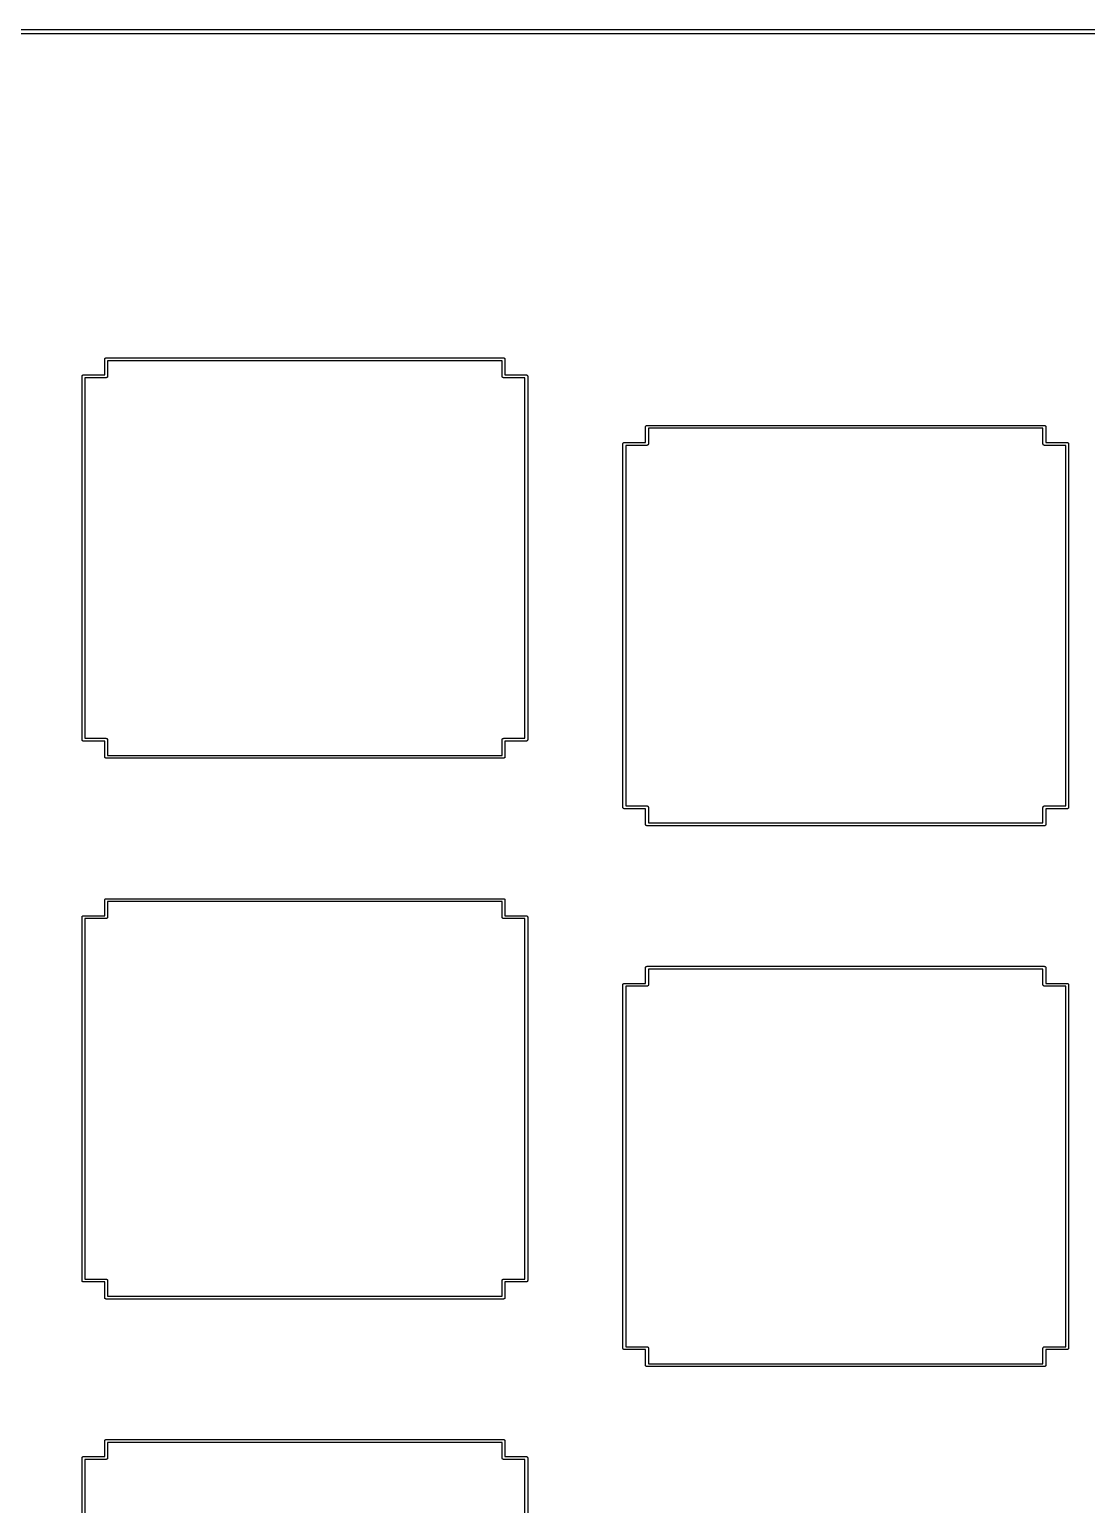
# Model space of a CAD drawing. Extents: x 69 to 219, y -146 to -41.
# Drawn here: x 150.9 to 188.2, y -92.5 to -40.6 of the extents above; entities that cross this region are included whole.
import ezdxf

# ---------------------------------------------------------------- set-up
doc = ezdxf.new("R2010")
doc.units = 0
doc.header["$MEASUREMENT"] = 0
doc.layers.add('BLACK', color=7, linetype='CONTINUOUS')

msp = doc.modelspace()

# ---------------------------------------------------------------- linework, layer by layer
at = {"layer": 'Black'}
for p, q in [((116.205, -40.565), (210.82, -40.565)), ((210.813, -40.715), (116.211, -40.715)), ((153.587, -52.1817), (153.588, -52.1774)), ((153.587, -52.731), (153.587, -52.1817)), ((153.588, -52.173), (153.589, -52.1689)), ((153.588, -52.1774), (153.588, -52.173)), ((153.589, -52.1689), (153.59, -52.1646)), ((153.59, -52.1646), (153.592, -52.1608)), ((153.592, -52.1608), (153.594, -52.1567)), ((153.594, -52.1567), (153.596, -52.1533)), ((153.596, -52.1533), (153.599, -52.1495)), ((153.599, -52.1495), (153.602, -52.1467)), ((153.602, -52.1467), (153.605, -52.1434)), ((153.605, -52.1434), (153.609, -52.1412)), ((153.609, -52.1412), (153.612, -52.1384)), ((153.612, -52.1384), (153.616, -52.1369)), ((153.616, -52.1369), (153.62, -52.1347)), ((153.62, -52.1347), (153.624, -52.1339)), ((153.624, -52.1339), (153.628, -52.1324)), ((153.628, -52.1324), (153.633, -52.1324)), ((153.633, -52.1324), (153.637, -52.1317)), ((153.637, -52.1317), (167.636, -52.1317)), ((153.687, -52.2317), (153.687, -52.781)), ((167.586, -52.2317), (153.687, -52.2317)), ((167.586, -52.781), (167.586, -52.2317)), ((167.636, -52.1317), (167.641, -52.1324)), ((167.641, -52.1324), (167.645, -52.1324)), ((167.645, -52.1324), (167.649, -52.1339)), ((167.649, -52.1339), (167.653, -52.1347)), ((167.653, -52.1347), (167.657, -52.1369)), ((167.657, -52.1369), (167.661, -52.1384)), ((167.661, -52.1384), (167.665, -52.1412)), ((167.665, -52.1412), (167.668, -52.1434)), ((167.668, -52.1434), (167.671, -52.1467)), ((167.671, -52.1467), (167.675, -52.1495)), ((167.675, -52.1495), (167.677, -52.1533)), ((167.677, -52.1533), (167.68, -52.1567)), ((167.68, -52.1567), (167.681, -52.1608)), ((167.681, -52.1608), (167.683, -52.1646)), ((167.683, -52.1646), (167.684, -52.1689)), ((167.684, -52.1689), (167.686, -52.173)), ((167.686, -52.173), (167.686, -52.1774)), ((167.686, -52.1774), (167.686, -52.1817)), ((167.686, -52.1817), (167.686, -52.731)), ((152.788, -52.7723), (152.79, -52.7682)), ((152.788, -52.7767), (152.788, -52.7723)), ((152.788, -52.781), (152.788, -52.7767)), ((152.788, -65.5816), (152.788, -52.781)), ((152.79, -52.7682), (152.791, -52.7639)), ((152.791, -52.7639), (152.793, -52.7601)), ((152.793, -52.7601), (152.794, -52.756)), ((152.794, -52.756), (152.797, -52.7526)), ((152.797, -52.7526), (152.799, -52.7488)), ((152.799, -52.7488), (152.803, -52.746)), ((152.803, -52.746), (152.805, -52.7427)), ((152.805, -52.7427), (152.809, -52.7405)), ((152.809, -52.7405), (152.813, -52.7377)), ((152.813, -52.7377), (152.817, -52.7362)), ((152.817, -52.7362), (152.82, -52.734)), ((152.82, -52.734), (152.825, -52.7332)), ((152.825, -52.7332), (152.829, -52.7317)), ((152.829, -52.7317), (152.833, -52.7317)), ((152.833, -52.7317), (152.838, -52.731)), ((152.838, -52.731), (153.587, -52.731)), ((153.637, -52.831), (152.888, -52.831)), ((152.888, -52.831), (152.888, -65.5316)), ((153.641, -52.8302), (153.637, -52.831)), ((153.646, -52.8302), (153.641, -52.8302)), ((153.65, -52.8287), (153.646, -52.8302)), ((153.654, -52.828), (153.65, -52.8287)), ((153.658, -52.8258), (153.654, -52.828)), ((153.662, -52.8243), (153.658, -52.8258)), ((153.665, -52.8215), (153.662, -52.8243)), ((153.669, -52.8193), (153.665, -52.8215)), ((153.672, -52.8159), (153.669, -52.8193)), ((153.675, -52.8131), (153.672, -52.8159)), ((153.677, -52.8093), (153.675, -52.8131)), ((153.68, -52.806), (153.677, -52.8093)), ((153.682, -52.8019), (153.68, -52.806)), ((153.684, -52.7981), (153.682, -52.8019)), ((153.685, -52.7938), (153.684, -52.7981)), ((153.686, -52.7897), (153.685, -52.7938)), ((153.687, -52.781), (153.686, -52.7853)), ((153.686, -52.7853), (153.686, -52.7897)), ((167.587, -52.7853), (167.586, -52.781)), ((167.587, -52.7897), (167.587, -52.7853)), ((167.589, -52.7938), (167.587, -52.7897)), ((167.589, -52.7981), (167.589, -52.7938)), ((167.591, -52.8019), (167.589, -52.7981)), ((167.593, -52.806), (167.591, -52.8019)), ((167.596, -52.8093), (167.593, -52.806)), ((167.598, -52.8131), (167.596, -52.8093)), ((167.601, -52.8159), (167.598, -52.8131)), ((167.604, -52.8193), (167.601, -52.8159)), ((167.608, -52.8215), (167.604, -52.8193)), ((167.611, -52.8243), (167.608, -52.8215)), ((167.615, -52.8258), (167.611, -52.8243)), ((167.619, -52.828), (167.615, -52.8258)), ((167.623, -52.8287), (167.619, -52.828)), ((167.628, -52.8302), (167.623, -52.8287)), ((167.632, -52.8302), (167.628, -52.8302)), ((167.636, -52.831), (167.632, -52.8302)), ((168.386, -52.831), (167.636, -52.831)), ((167.686, -52.731), (168.436, -52.731)), ((168.386, -65.5316), (168.386, -52.831)), ((168.436, -52.731), (168.44, -52.7317)), ((168.44, -52.7317), (168.444, -52.7317)), ((168.444, -52.7317), (168.448, -52.7332)), ((168.448, -52.7332), (168.453, -52.734)), ((168.453, -52.734), (168.457, -52.7362)), ((168.457, -52.7362), (168.461, -52.7377)), ((168.461, -52.7377), (168.464, -52.7405)), ((168.464, -52.7405), (168.468, -52.7427)), ((168.468, -52.7427), (168.471, -52.746)), ((168.471, -52.746), (168.474, -52.7488)), ((168.474, -52.7488), (168.476, -52.7526)), ((168.476, -52.7526), (168.479, -52.756)), ((168.479, -52.756), (168.48, -52.7601)), ((168.48, -52.7601), (168.483, -52.7639)), ((168.483, -52.7639), (168.483, -52.7682)), ((168.483, -52.7682), (168.485, -52.7723)), ((168.485, -52.7723), (168.485, -52.7767)), ((168.485, -52.7767), (168.486, -52.781)), ((168.486, -52.781), (168.486, -65.5816)), ((172.638, -54.5542), (172.639, -54.5501)), ((172.639, -54.5501), (172.64, -54.5458)), ((172.64, -54.5458), (172.642, -54.542)), ((172.642, -54.542), (172.644, -54.5379)), ((172.644, -54.5379), (172.646, -54.5345)), ((172.646, -54.5345), (172.649, -54.5307)), ((172.649, -54.5307), (172.652, -54.5279)), ((172.652, -54.5279), (172.655, -54.5246)), ((172.655, -54.5246), (172.659, -54.5224)), ((172.659, -54.5224), (172.662, -54.5196)), ((172.662, -54.5196), (172.666, -54.5181)), ((172.666, -54.5181), (172.67, -54.5159)), ((172.67, -54.5159), (172.674, -54.5151)), ((172.674, -54.5151), (172.678, -54.5136)), ((172.678, -54.5136), (172.683, -54.5136)), ((172.683, -54.5136), (172.687, -54.5129)), ((172.687, -54.5129), (186.686, -54.5129)), ((186.686, -54.5129), (186.691, -54.5136)), ((186.691, -54.5136), (186.695, -54.5136)), ((186.695, -54.5136), (186.699, -54.5151)), ((186.699, -54.5151), (186.703, -54.5159)), ((186.703, -54.5159), (186.707, -54.5181)), ((186.707, -54.5181), (186.711, -54.5196)), ((186.711, -54.5196), (186.715, -54.5224)), ((186.715, -54.5224), (186.718, -54.5246)), ((186.718, -54.5246), (186.721, -54.5279)), ((186.721, -54.5279), (186.725, -54.5307)), ((186.725, -54.5307), (186.727, -54.5345)), ((186.727, -54.5345), (186.73, -54.5379)), ((186.73, -54.5379), (186.731, -54.542)), ((186.731, -54.542), (186.733, -54.5458)), ((186.733, -54.5458), (186.734, -54.5501)), ((186.734, -54.5501), (186.736, -54.5542)), ((172.637, -54.5629), (172.638, -54.5586)), ((172.637, -55.1123), (172.637, -54.5629)), ((172.638, -54.5586), (172.638, -54.5542)), ((172.737, -54.6129), (172.737, -55.1623)), ((186.636, -54.6129), (172.737, -54.6129)), ((186.636, -55.1623), (186.636, -54.6129)), ((186.736, -54.5542), (186.736, -54.5586)), ((186.736, -54.5586), (186.736, -54.5629)), ((186.736, -54.5629), (186.736, -55.1123)), ((171.838, -55.1536), (171.84, -55.1495)), ((171.838, -55.158), (171.838, -55.1536)), ((171.838, -55.1623), (171.838, -55.158)), ((171.838, -67.9628), (171.838, -55.1623)), ((171.84, -55.1495), (171.841, -55.1452)), ((171.841, -55.1452), (171.843, -55.1414)), ((171.843, -55.1414), (171.844, -55.1373)), ((171.844, -55.1373), (171.847, -55.1339)), ((171.847, -55.1339), (171.849, -55.1301)), ((171.849, -55.1301), (171.853, -55.1273)), ((171.853, -55.1273), (171.855, -55.124)), ((171.855, -55.124), (171.859, -55.1218)), ((171.859, -55.1218), (171.863, -55.119)), ((171.863, -55.119), (171.867, -55.1175)), ((171.867, -55.1175), (171.87, -55.1153)), ((171.87, -55.1153), (171.875, -55.1145)), ((171.875, -55.1145), (171.879, -55.113)), ((171.879, -55.113), (171.883, -55.113)), ((171.883, -55.113), (171.888, -55.1123)), ((171.888, -55.1123), (172.637, -55.1123)), ((172.687, -55.2123), (171.938, -55.2123)), ((171.938, -55.2123), (171.938, -67.9128)), ((172.691, -55.2115), (172.687, -55.2123)), ((172.696, -55.2115), (172.691, -55.2115)), ((172.7, -55.21), (172.696, -55.2115)), ((172.704, -55.2093), (172.7, -55.21)), ((172.708, -55.2071), (172.704, -55.2093)), ((172.712, -55.2056), (172.708, -55.2071)), ((172.715, -55.2028), (172.712, -55.2056)), ((172.719, -55.2006), (172.715, -55.2028)), ((172.722, -55.1972), (172.719, -55.2006)), ((172.725, -55.1944), (172.722, -55.1972)), ((172.727, -55.1906), (172.725, -55.1944)), ((172.73, -55.1873), (172.727, -55.1906)), ((172.732, -55.1832), (172.73, -55.1873)), ((172.734, -55.1794), (172.732, -55.1832)), ((172.735, -55.1751), (172.734, -55.1794)), ((172.736, -55.171), (172.735, -55.1751)), ((172.737, -55.1623), (172.736, -55.1666)), ((172.736, -55.1666), (172.736, -55.171)), ((186.637, -55.1666), (186.636, -55.1623)), ((186.637, -55.171), (186.637, -55.1666)), ((186.639, -55.1751), (186.637, -55.171)), ((186.639, -55.1794), (186.639, -55.1751)), ((186.641, -55.1832), (186.639, -55.1794)), ((186.643, -55.1873), (186.641, -55.1832)), ((186.646, -55.1906), (186.643, -55.1873)), ((186.648, -55.1944), (186.646, -55.1906)), ((186.651, -55.1972), (186.648, -55.1944)), ((186.654, -55.2006), (186.651, -55.1972)), ((186.658, -55.2028), (186.654, -55.2006)), ((186.661, -55.2056), (186.658, -55.2028)), ((186.665, -55.2071), (186.661, -55.2056)), ((186.669, -55.2093), (186.665, -55.2071)), ((186.673, -55.21), (186.669, -55.2093)), ((186.678, -55.2115), (186.673, -55.21)), ((186.682, -55.2115), (186.678, -55.2115)), ((186.686, -55.2123), (186.682, -55.2115)), ((187.437, -55.2123), (186.686, -55.2123)), ((186.736, -55.1123), (187.487, -55.1123)), ((187.437, -67.9128), (187.437, -55.2123)), ((187.487, -55.1123), (187.492, -55.113)), ((187.492, -55.113), (187.496, -55.113)), ((187.496, -55.113), (187.5, -55.1145)), ((187.5, -55.1145), (187.504, -55.1153)), ((187.504, -55.1153), (187.508, -55.1175)), ((187.508, -55.1175), (187.512, -55.119)), ((187.512, -55.119), (187.516, -55.1218)), ((187.516, -55.1218), (187.519, -55.124)), ((187.519, -55.124), (187.522, -55.1273)), ((187.522, -55.1273), (187.526, -55.1301)), ((187.526, -55.1301), (187.528, -55.1339)), ((187.528, -55.1339), (187.531, -55.1373)), ((187.531, -55.1373), (187.532, -55.1414)), ((187.532, -55.1414), (187.534, -55.1452)), ((187.534, -55.1452), (187.535, -55.1495)), ((187.535, -55.1495), (187.537, -55.1536)), ((187.537, -55.1536), (187.537, -55.158)), ((187.537, -55.158), (187.537, -55.1623)), ((187.537, -55.1623), (187.537, -67.9628)), ((152.788, -65.5859), (152.788, -65.5816)), ((152.788, -65.5903), (152.788, -65.5859)), ((152.79, -65.5944), (152.788, -65.5903)), ((152.791, -65.5987), (152.79, -65.5944)), ((152.793, -65.6025), (152.791, -65.5987)), ((152.794, -65.6066), (152.793, -65.6025)), ((152.797, -65.6099), (152.794, -65.6066)), ((152.799, -65.6137), (152.797, -65.6099)), ((152.803, -65.6165), (152.799, -65.6137)), ((152.805, -65.6199), (152.803, -65.6165)), ((152.809, -65.6221), (152.805, -65.6199)), ((152.813, -65.6249), (152.809, -65.6221)), ((152.817, -65.6264), (152.813, -65.6249)), ((152.82, -65.6286), (152.817, -65.6264)), ((152.825, -65.6293), (152.82, -65.6286)), ((152.829, -65.6308), (152.825, -65.6293)), ((152.833, -65.6308), (152.829, -65.6308)), ((152.838, -65.6316), (152.833, -65.6308)), ((153.587, -65.6316), (152.838, -65.6316)), ((152.888, -65.5316), (153.637, -65.5316)), ((153.587, -66.1813), (153.587, -65.6316)), ((153.637, -65.5316), (153.641, -65.5323)), ((153.641, -65.5323), (153.646, -65.5323)), ((153.646, -65.5323), (153.65, -65.5338)), ((153.65, -65.5338), (153.654, -65.5346)), ((153.654, -65.5346), (153.658, -65.5368)), ((153.658, -65.5368), (153.662, -65.5383)), ((153.662, -65.5383), (153.665, -65.5411)), ((153.665, -65.5411), (153.669, -65.5433)), ((153.669, -65.5433), (153.672, -65.5466)), ((153.672, -65.5466), (153.675, -65.5494)), ((153.675, -65.5494), (153.677, -65.5532)), ((153.677, -65.5532), (153.68, -65.5566)), ((153.68, -65.5566), (153.682, -65.5607)), ((153.682, -65.5607), (153.684, -65.5645)), ((153.684, -65.5645), (153.685, -65.5688)), ((153.685, -65.5688), (153.686, -65.5729)), ((153.686, -65.5729), (153.686, -65.5773)), ((153.686, -65.5773), (153.687, -65.5816)), ((153.687, -65.5816), (153.687, -66.1313)), ((167.586, -65.5816), (167.587, -65.5773)), ((167.586, -66.1313), (167.586, -65.5816)), ((167.587, -65.5729), (167.589, -65.5688)), ((167.587, -65.5773), (167.587, -65.5729)), ((167.589, -65.5645), (167.591, -65.5607)), ((167.589, -65.5688), (167.589, -65.5645)), ((167.591, -65.5607), (167.593, -65.5566)), ((167.593, -65.5566), (167.596, -65.5532)), ((167.596, -65.5532), (167.598, -65.5494)), ((167.598, -65.5494), (167.601, -65.5466)), ((167.601, -65.5466), (167.604, -65.5433)), ((167.604, -65.5433), (167.608, -65.5411)), ((167.608, -65.5411), (167.611, -65.5383)), ((167.611, -65.5383), (167.615, -65.5368)), ((167.615, -65.5368), (167.619, -65.5346)), ((167.619, -65.5346), (167.623, -65.5338)), ((167.623, -65.5338), (167.628, -65.5323)), ((167.628, -65.5323), (167.632, -65.5323)), ((167.632, -65.5323), (167.636, -65.5316)), ((167.636, -65.5316), (168.386, -65.5316)), ((168.436, -65.6316), (167.686, -65.6316)), ((167.686, -65.6316), (167.686, -66.1813)), ((168.44, -65.6308), (168.436, -65.6316)), ((168.444, -65.6308), (168.44, -65.6308)), ((168.448, -65.6293), (168.444, -65.6308)), ((168.453, -65.6286), (168.448, -65.6293)), ((168.457, -65.6264), (168.453, -65.6286)), ((168.461, -65.6249), (168.457, -65.6264)), ((168.464, -65.6221), (168.461, -65.6249)), ((168.468, -65.6199), (168.464, -65.6221)), ((168.471, -65.6165), (168.468, -65.6199)), ((168.474, -65.6137), (168.471, -65.6165)), ((168.476, -65.6099), (168.474, -65.6137)), ((168.479, -65.6066), (168.476, -65.6099)), ((168.48, -65.6025), (168.479, -65.6066)), ((168.483, -65.5987), (168.48, -65.6025)), ((168.485, -65.5903), (168.483, -65.5944)), ((168.483, -65.5944), (168.483, -65.5987)), ((168.486, -65.5816), (168.485, -65.5859)), ((168.485, -65.5859), (168.485, -65.5903)), ((153.588, -66.1856), (153.587, -66.1813)), ((153.588, -66.19), (153.588, -66.1856)), ((153.589, -66.1941), (153.588, -66.19)), ((153.59, -66.1984), (153.589, -66.1941)), ((153.592, -66.2022), (153.59, -66.1984)), ((153.594, -66.2063), (153.592, -66.2022)), ((153.596, -66.2096), (153.594, -66.2063)), ((153.599, -66.2134), (153.596, -66.2096)), ((153.602, -66.2162), (153.599, -66.2134)), ((153.605, -66.2196), (153.602, -66.2162)), ((153.609, -66.2218), (153.605, -66.2196)), ((153.612, -66.2246), (153.609, -66.2218)), ((153.616, -66.2261), (153.612, -66.2246)), ((153.62, -66.2283), (153.616, -66.2261)), ((153.624, -66.229), (153.62, -66.2283)), ((153.628, -66.2305), (153.624, -66.229)), ((153.633, -66.2305), (153.628, -66.2305)), ((153.637, -66.2313), (153.633, -66.2305)), ((167.636, -66.2313), (153.637, -66.2313)), ((153.687, -66.1313), (167.586, -66.1313)), ((167.641, -66.2305), (167.636, -66.2313)), ((167.645, -66.2305), (167.641, -66.2305)), ((167.649, -66.229), (167.645, -66.2305)), ((167.653, -66.2283), (167.649, -66.229)), ((167.657, -66.2261), (167.653, -66.2283)), ((167.661, -66.2246), (167.657, -66.2261)), ((167.665, -66.2218), (167.661, -66.2246)), ((167.668, -66.2196), (167.665, -66.2218)), ((167.671, -66.2162), (167.668, -66.2196)), ((167.675, -66.2134), (167.671, -66.2162)), ((167.677, -66.2096), (167.675, -66.2134)), ((167.68, -66.2063), (167.677, -66.2096)), ((167.681, -66.2022), (167.68, -66.2063)), ((167.683, -66.1984), (167.681, -66.2022)), ((167.684, -66.1941), (167.683, -66.1984)), ((167.686, -66.19), (167.684, -66.1941)), ((167.686, -66.1813), (167.686, -66.1856)), ((167.686, -66.1856), (167.686, -66.19)), ((171.838, -67.9671), (171.838, -67.9628)), ((171.838, -67.9715), (171.838, -67.9671)), ((171.84, -67.9756), (171.838, -67.9715)), ((171.841, -67.9799), (171.84, -67.9756)), ((171.843, -67.9837), (171.841, -67.9799)), ((171.844, -67.9878), (171.843, -67.9837)), ((171.847, -67.9911), (171.844, -67.9878)), ((171.849, -67.9949), (171.847, -67.9911)), ((171.853, -67.9977), (171.849, -67.9949)), ((171.855, -68.0011), (171.853, -67.9977)), ((171.859, -68.0033), (171.855, -68.0011)), ((171.863, -68.0061), (171.859, -68.0033)), ((171.867, -68.0076), (171.863, -68.0061)), ((171.87, -68.0098), (171.867, -68.0076)), ((171.875, -68.0105), (171.87, -68.0098)), ((171.879, -68.012), (171.875, -68.0105)), ((171.883, -68.012), (171.879, -68.012)), ((171.888, -68.0128), (171.883, -68.012)), ((172.637, -68.0128), (171.888, -68.0128)), ((171.938, -67.9128), (172.687, -67.9128)), ((172.637, -68.5626), (172.637, -68.0128)), ((172.687, -67.9128), (172.691, -67.9135)), ((172.691, -67.9135), (172.696, -67.9135)), ((172.696, -67.9135), (172.7, -67.915)), ((172.7, -67.915), (172.704, -67.9158)), ((172.704, -67.9158), (172.708, -67.918)), ((172.708, -67.918), (172.712, -67.9195)), ((172.712, -67.9195), (172.715, -67.9223)), ((172.715, -67.9223), (172.719, -67.9245)), ((172.719, -67.9245), (172.722, -67.9278)), ((172.722, -67.9278), (172.725, -67.9306)), ((172.725, -67.9306), (172.727, -67.9344)), ((172.727, -67.9344), (172.73, -67.9378)), ((172.73, -67.9378), (172.732, -67.9419)), ((172.732, -67.9419), (172.734, -67.9457)), ((172.734, -67.9457), (172.735, -67.95)), ((172.735, -67.95), (172.736, -67.9541)), ((172.736, -67.9541), (172.736, -67.9585)), ((172.736, -67.9585), (172.737, -67.9628)), ((172.737, -67.9628), (172.737, -68.5126)), ((186.636, -67.9628), (186.637, -67.9585)), ((186.636, -68.5126), (186.636, -67.9628)), ((186.637, -67.9541), (186.639, -67.95)), ((186.637, -67.9585), (186.637, -67.9541)), ((186.639, -67.9457), (186.641, -67.9419)), ((186.639, -67.95), (186.639, -67.9457)), ((186.641, -67.9419), (186.643, -67.9378)), ((186.643, -67.9378), (186.646, -67.9344)), ((186.646, -67.9344), (186.648, -67.9306)), ((186.648, -67.9306), (186.651, -67.9278)), ((186.651, -67.9278), (186.654, -67.9245)), ((186.654, -67.9245), (186.658, -67.9223)), ((186.658, -67.9223), (186.661, -67.9195)), ((186.661, -67.9195), (186.665, -67.918)), ((186.665, -67.918), (186.669, -67.9158)), ((186.669, -67.9158), (186.673, -67.915)), ((186.673, -67.915), (186.678, -67.9135)), ((186.678, -67.9135), (186.682, -67.9135)), ((186.682, -67.9135), (186.686, -67.9128)), ((186.686, -67.9128), (187.437, -67.9128)), ((187.487, -68.0128), (186.736, -68.0128)), ((186.736, -68.0128), (186.736, -68.5626)), ((187.492, -68.012), (187.487, -68.0128)), ((187.496, -68.012), (187.492, -68.012)), ((187.5, -68.0105), (187.496, -68.012)), ((187.504, -68.0098), (187.5, -68.0105)), ((187.508, -68.0076), (187.504, -68.0098)), ((187.512, -68.0061), (187.508, -68.0076)), ((187.516, -68.0033), (187.512, -68.0061)), ((187.519, -68.0011), (187.516, -68.0033)), ((187.522, -67.9977), (187.519, -68.0011)), ((187.526, -67.9949), (187.522, -67.9977)), ((187.528, -67.9911), (187.526, -67.9949)), ((187.531, -67.9878), (187.528, -67.9911)), ((187.532, -67.9837), (187.531, -67.9878)), ((187.534, -67.9799), (187.532, -67.9837)), ((187.535, -67.9756), (187.534, -67.9799)), ((187.537, -67.9715), (187.535, -67.9756)), ((187.537, -67.9628), (187.537, -67.9671)), ((187.537, -67.9671), (187.537, -67.9715)), ((172.638, -68.5669), (172.637, -68.5626)), ((172.638, -68.5713), (172.638, -68.5669)), ((172.639, -68.5754), (172.638, -68.5713)), ((172.64, -68.5797), (172.639, -68.5754)), ((172.737, -68.5126), (186.636, -68.5126)), ((186.734, -68.5754), (186.733, -68.5797)), ((186.736, -68.5713), (186.734, -68.5754)), ((186.736, -68.5626), (186.736, -68.5669)), ((186.736, -68.5669), (186.736, -68.5713)), ((172.642, -68.5835), (172.64, -68.5797)), ((172.644, -68.5876), (172.642, -68.5835)), ((172.646, -68.5909), (172.644, -68.5876)), ((172.649, -68.5947), (172.646, -68.5909)), ((172.652, -68.5975), (172.649, -68.5947)), ((172.655, -68.6009), (172.652, -68.5975)), ((172.659, -68.6031), (172.655, -68.6009)), ((172.662, -68.6059), (172.659, -68.6031)), ((172.666, -68.6074), (172.662, -68.6059)), ((172.67, -68.6096), (172.666, -68.6074)), ((172.674, -68.6103), (172.67, -68.6096)), ((172.678, -68.6118), (172.674, -68.6103)), ((172.683, -68.6118), (172.678, -68.6118)), ((172.687, -68.6126), (172.683, -68.6118)), ((186.686, -68.6126), (172.687, -68.6126)), ((186.691, -68.6118), (186.686, -68.6126)), ((186.695, -68.6118), (186.691, -68.6118)), ((186.699, -68.6103), (186.695, -68.6118)), ((186.703, -68.6096), (186.699, -68.6103)), ((186.707, -68.6074), (186.703, -68.6096)), ((186.711, -68.6059), (186.707, -68.6074)), ((186.715, -68.6031), (186.711, -68.6059)), ((186.718, -68.6009), (186.715, -68.6031)), ((186.721, -68.5975), (186.718, -68.6009)), ((186.725, -68.5947), (186.721, -68.5975)), ((186.727, -68.5909), (186.725, -68.5947)), ((186.73, -68.5876), (186.727, -68.5909)), ((186.731, -68.5835), (186.73, -68.5876)), ((186.733, -68.5797), (186.731, -68.5835)), ((153.587, -71.2317), (153.588, -71.2274)), ((153.587, -71.781), (153.587, -71.2317)), ((153.588, -71.223), (153.589, -71.2189)), ((153.588, -71.2274), (153.588, -71.223)), ((153.589, -71.2189), (153.59, -71.2146)), ((153.59, -71.2146), (153.592, -71.2108)), ((153.592, -71.2108), (153.594, -71.2067)), ((153.594, -71.2067), (153.596, -71.2033)), ((153.596, -71.2033), (153.599, -71.1995)), ((153.599, -71.1995), (153.602, -71.1967)), ((153.602, -71.1967), (153.605, -71.1934)), ((153.605, -71.1934), (153.609, -71.1912)), ((153.609, -71.1912), (153.612, -71.1884)), ((153.612, -71.1884), (153.616, -71.1869)), ((153.616, -71.1869), (153.62, -71.1847)), ((153.62, -71.1847), (153.624, -71.1839)), ((153.624, -71.1839), (153.628, -71.1824)), ((153.628, -71.1824), (153.633, -71.1824)), ((153.633, -71.1824), (153.637, -71.1817)), ((153.637, -71.1817), (167.636, -71.1817)), ((153.687, -71.2817), (153.687, -71.831)), ((167.586, -71.2817), (153.687, -71.2817)), ((167.586, -71.831), (167.586, -71.2817)), ((167.636, -71.1817), (167.641, -71.1824)), ((167.641, -71.1824), (167.645, -71.1824)), ((167.645, -71.1824), (167.649, -71.1839)), ((167.649, -71.1839), (167.653, -71.1847)), ((167.653, -71.1847), (167.657, -71.1869)), ((167.657, -71.1869), (167.661, -71.1884)), ((167.661, -71.1884), (167.665, -71.1912)), ((167.665, -71.1912), (167.668, -71.1934)), ((167.668, -71.1934), (167.671, -71.1967)), ((167.671, -71.1967), (167.675, -71.1995)), ((167.675, -71.1995), (167.677, -71.2033)), ((167.677, -71.2033), (167.68, -71.2067)), ((167.68, -71.2067), (167.681, -71.2108)), ((167.681, -71.2108), (167.683, -71.2146)), ((167.683, -71.2146), (167.684, -71.2189)), ((167.684, -71.2189), (167.686, -71.223)), ((167.686, -71.223), (167.686, -71.2274)), ((167.686, -71.2274), (167.686, -71.2317)), ((167.686, -71.2317), (167.686, -71.781)), ((152.788, -71.8223), (152.79, -71.8182)), ((152.788, -71.8267), (152.788, -71.8223)), ((152.788, -71.831), (152.788, -71.8267)), ((152.788, -84.6316), (152.788, -71.831)), ((152.79, -71.8182), (152.791, -71.8139)), ((152.791, -71.8139), (152.793, -71.8101)), ((152.793, -71.8101), (152.794, -71.806)), ((152.794, -71.806), (152.797, -71.8026)), ((152.797, -71.8026), (152.799, -71.7988)), ((152.799, -71.7988), (152.803, -71.796)), ((152.803, -71.796), (152.805, -71.7927)), ((152.805, -71.7927), (152.809, -71.7905)), ((152.809, -71.7905), (152.813, -71.7877)), ((152.813, -71.7877), (152.817, -71.7862)), ((152.817, -71.7862), (152.82, -71.784)), ((152.82, -71.784), (152.825, -71.7832)), ((152.825, -71.7832), (152.829, -71.7817)), ((152.829, -71.7817), (152.833, -71.7817)), ((152.833, -71.7817), (152.838, -71.781)), ((152.838, -71.781), (153.587, -71.781)), ((153.637, -71.881), (152.888, -71.881)), ((152.888, -71.881), (152.888, -84.5816)), ((153.641, -71.8802), (153.637, -71.881)), ((153.646, -71.8802), (153.641, -71.8802)), ((153.65, -71.8787), (153.646, -71.8802)), ((153.654, -71.878), (153.65, -71.8787)), ((153.658, -71.8758), (153.654, -71.878)), ((153.662, -71.8743), (153.658, -71.8758)), ((153.665, -71.8715), (153.662, -71.8743)), ((153.669, -71.8693), (153.665, -71.8715)), ((153.672, -71.8659), (153.669, -71.8693)), ((153.675, -71.8631), (153.672, -71.8659)), ((153.677, -71.8593), (153.675, -71.8631)), ((153.68, -71.856), (153.677, -71.8593)), ((153.682, -71.8519), (153.68, -71.856)), ((153.684, -71.8481), (153.682, -71.8519)), ((153.685, -71.8438), (153.684, -71.8481)), ((153.686, -71.8397), (153.685, -71.8438)), ((153.687, -71.831), (153.686, -71.8353)), ((153.686, -71.8353), (153.686, -71.8397)), ((167.587, -71.8353), (167.586, -71.831)), ((167.587, -71.8397), (167.587, -71.8353)), ((167.589, -71.8438), (167.587, -71.8397)), ((167.589, -71.8481), (167.589, -71.8438)), ((167.591, -71.8519), (167.589, -71.8481)), ((167.593, -71.856), (167.591, -71.8519)), ((167.596, -71.8593), (167.593, -71.856)), ((167.598, -71.8631), (167.596, -71.8593)), ((167.601, -71.8659), (167.598, -71.8631)), ((167.604, -71.8693), (167.601, -71.8659)), ((167.608, -71.8715), (167.604, -71.8693)), ((167.611, -71.8743), (167.608, -71.8715)), ((167.615, -71.8758), (167.611, -71.8743)), ((167.619, -71.878), (167.615, -71.8758)), ((167.623, -71.8787), (167.619, -71.878)), ((167.628, -71.8802), (167.623, -71.8787)), ((167.632, -71.8802), (167.628, -71.8802)), ((167.636, -71.881), (167.632, -71.8802)), ((168.386, -71.881), (167.636, -71.881)), ((167.686, -71.781), (168.436, -71.781)), ((168.386, -84.5816), (168.386, -71.881)), ((168.436, -71.781), (168.44, -71.7817)), ((168.44, -71.7817), (168.444, -71.7817)), ((168.444, -71.7817), (168.448, -71.7832)), ((168.448, -71.7832), (168.453, -71.784)), ((168.453, -71.784), (168.457, -71.7862)), ((168.457, -71.7862), (168.461, -71.7877)), ((168.461, -71.7877), (168.464, -71.7905)), ((168.464, -71.7905), (168.468, -71.7927)), ((168.468, -71.7927), (168.471, -71.796)), ((168.471, -71.796), (168.474, -71.7988)), ((168.474, -71.7988), (168.476, -71.8026)), ((168.476, -71.8026), (168.479, -71.806)), ((168.479, -71.806), (168.48, -71.8101)), ((168.48, -71.8101), (168.483, -71.8139)), ((168.483, -71.8139), (168.483, -71.8182)), ((168.483, -71.8182), (168.485, -71.8223)), ((168.485, -71.8223), (168.485, -71.8267)), ((168.485, -71.8267), (168.486, -71.831)), ((168.486, -71.831), (168.486, -84.6316)), ((172.637, -73.6129), (172.638, -73.6086)), ((172.637, -74.1623), (172.637, -73.6129)), ((172.638, -73.6042), (172.639, -73.6001)), ((172.638, -73.6086), (172.638, -73.6042)), ((172.639, -73.6001), (172.64, -73.5958)), ((172.64, -73.5958), (172.642, -73.592)), ((172.642, -73.592), (172.644, -73.5879)), ((172.644, -73.5879), (172.646, -73.5845)), ((172.646, -73.5845), (172.649, -73.5807)), ((172.649, -73.5807), (172.652, -73.5779)), ((172.652, -73.5779), (172.655, -73.5746)), ((172.655, -73.5746), (172.659, -73.5724)), ((172.659, -73.5724), (172.662, -73.5696)), ((172.662, -73.5696), (172.666, -73.5681)), ((172.666, -73.5681), (172.67, -73.5659)), ((172.67, -73.5659), (172.674, -73.5651)), ((172.674, -73.5651), (172.678, -73.5636)), ((172.678, -73.5636), (172.683, -73.5636)), ((172.683, -73.5636), (172.687, -73.5629)), ((172.687, -73.5629), (186.686, -73.5629)), ((172.737, -73.6629), (172.737, -74.2123)), ((186.636, -73.6629), (172.737, -73.6629)), ((186.636, -74.2123), (186.636, -73.6629)), ((186.686, -73.5629), (186.691, -73.5636)), ((186.691, -73.5636), (186.695, -73.5636)), ((186.695, -73.5636), (186.699, -73.5651)), ((186.699, -73.5651), (186.703, -73.5659)), ((186.703, -73.5659), (186.707, -73.5681)), ((186.707, -73.5681), (186.711, -73.5696)), ((186.711, -73.5696), (186.715, -73.5724)), ((186.715, -73.5724), (186.718, -73.5746)), ((186.718, -73.5746), (186.721, -73.5779)), ((186.721, -73.5779), (186.725, -73.5807)), ((186.725, -73.5807), (186.727, -73.5845)), ((186.727, -73.5845), (186.73, -73.5879)), ((186.73, -73.5879), (186.731, -73.592)), ((186.731, -73.592), (186.733, -73.5958)), ((186.733, -73.5958), (186.734, -73.6001)), ((186.734, -73.6001), (186.736, -73.6042)), ((186.736, -73.6042), (186.736, -73.6086)), ((186.736, -73.6086), (186.736, -73.6129)), ((186.736, -73.6129), (186.736, -74.1623)), ((171.838, -74.2036), (171.84, -74.1995)), ((171.838, -74.208), (171.838, -74.2036)), ((171.838, -74.2123), (171.838, -74.208)), ((171.838, -87.0128), (171.838, -74.2123)), ((171.84, -74.1995), (171.841, -74.1952)), ((171.841, -74.1952), (171.843, -74.1914)), ((171.843, -74.1914), (171.844, -74.1873)), ((171.844, -74.1873), (171.847, -74.1839)), ((171.847, -74.1839), (171.849, -74.1801)), ((171.849, -74.1801), (171.853, -74.1773)), ((171.853, -74.1773), (171.855, -74.174)), ((171.855, -74.174), (171.859, -74.1718)), ((171.859, -74.1718), (171.863, -74.169)), ((171.863, -74.169), (171.867, -74.1675)), ((171.867, -74.1675), (171.87, -74.1653)), ((171.87, -74.1653), (171.875, -74.1645)), ((171.875, -74.1645), (171.879, -74.163)), ((171.879, -74.163), (171.883, -74.163)), ((171.883, -74.163), (171.888, -74.1623)), ((171.888, -74.1623), (172.637, -74.1623)), ((172.687, -74.2623), (171.938, -74.2623)), ((171.938, -74.2623), (171.938, -86.9628)), ((172.691, -74.2615), (172.687, -74.2623)), ((172.696, -74.2615), (172.691, -74.2615)), ((172.7, -74.26), (172.696, -74.2615)), ((172.704, -74.2593), (172.7, -74.26)), ((172.708, -74.2571), (172.704, -74.2593)), ((172.712, -74.2556), (172.708, -74.2571)), ((172.715, -74.2528), (172.712, -74.2556)), ((172.719, -74.2506), (172.715, -74.2528)), ((172.722, -74.2472), (172.719, -74.2506)), ((172.725, -74.2444), (172.722, -74.2472)), ((172.727, -74.2406), (172.725, -74.2444)), ((172.73, -74.2373), (172.727, -74.2406)), ((172.732, -74.2332), (172.73, -74.2373)), ((172.734, -74.2294), (172.732, -74.2332)), ((172.735, -74.2251), (172.734, -74.2294)), ((172.736, -74.221), (172.735, -74.2251)), ((172.737, -74.2123), (172.736, -74.2166)), ((172.736, -74.2166), (172.736, -74.221)), ((186.637, -74.2166), (186.636, -74.2123)), ((186.637, -74.221), (186.637, -74.2166)), ((186.639, -74.2251), (186.637, -74.221)), ((186.639, -74.2294), (186.639, -74.2251)), ((186.641, -74.2332), (186.639, -74.2294)), ((186.643, -74.2373), (186.641, -74.2332)), ((186.646, -74.2406), (186.643, -74.2373)), ((186.648, -74.2444), (186.646, -74.2406)), ((186.651, -74.2472), (186.648, -74.2444)), ((186.654, -74.2506), (186.651, -74.2472)), ((186.658, -74.2528), (186.654, -74.2506)), ((186.661, -74.2556), (186.658, -74.2528)), ((186.665, -74.2571), (186.661, -74.2556)), ((186.669, -74.2593), (186.665, -74.2571)), ((186.673, -74.26), (186.669, -74.2593)), ((186.678, -74.2615), (186.673, -74.26)), ((186.682, -74.2615), (186.678, -74.2615)), ((186.686, -74.2623), (186.682, -74.2615)), ((187.437, -74.2623), (186.686, -74.2623)), ((186.736, -74.1623), (187.487, -74.1623)), ((187.437, -86.9628), (187.437, -74.2623)), ((187.487, -74.1623), (187.492, -74.163)), ((187.492, -74.163), (187.496, -74.163)), ((187.496, -74.163), (187.5, -74.1645)), ((187.5, -74.1645), (187.504, -74.1653)), ((187.504, -74.1653), (187.508, -74.1675)), ((187.508, -74.1675), (187.512, -74.169)), ((187.512, -74.169), (187.516, -74.1718)), ((187.516, -74.1718), (187.519, -74.174)), ((187.519, -74.174), (187.522, -74.1773)), ((187.522, -74.1773), (187.526, -74.1801)), ((187.526, -74.1801), (187.528, -74.1839)), ((187.528, -74.1839), (187.531, -74.1873)), ((187.531, -74.1873), (187.532, -74.1914)), ((187.532, -74.1914), (187.534, -74.1952)), ((187.534, -74.1952), (187.535, -74.1995)), ((187.535, -74.1995), (187.537, -74.2036)), ((187.537, -74.2036), (187.537, -74.208)), ((187.537, -74.208), (187.537, -74.2123)), ((187.537, -74.2123), (187.537, -87.0128)), ((152.788, -84.6359), (152.788, -84.6316)), ((152.788, -84.6403), (152.788, -84.6359)), ((152.79, -84.6444), (152.788, -84.6403)), ((152.791, -84.6487), (152.79, -84.6444)), ((152.793, -84.6525), (152.791, -84.6487)), ((152.794, -84.6566), (152.793, -84.6525)), ((152.797, -84.6599), (152.794, -84.6566)), ((152.799, -84.6637), (152.797, -84.6599)), ((152.803, -84.6665), (152.799, -84.6637)), ((152.805, -84.6699), (152.803, -84.6665)), ((152.809, -84.6721), (152.805, -84.6699)), ((152.813, -84.6749), (152.809, -84.6721)), ((152.817, -84.6764), (152.813, -84.6749)), ((152.82, -84.6786), (152.817, -84.6764)), ((152.825, -84.6793), (152.82, -84.6786)), ((152.829, -84.6808), (152.825, -84.6793)), ((152.833, -84.6808), (152.829, -84.6808)), ((152.838, -84.6816), (152.833, -84.6808)), ((153.587, -84.6816), (152.838, -84.6816)), ((152.888, -84.5816), (153.637, -84.5816)), ((153.587, -85.2313), (153.587, -84.6816)), ((153.637, -84.5816), (153.641, -84.5823)), ((153.641, -84.5823), (153.646, -84.5823)), ((153.646, -84.5823), (153.65, -84.5838)), ((153.65, -84.5838), (153.654, -84.5846)), ((153.654, -84.5846), (153.658, -84.5868)), ((153.658, -84.5868), (153.662, -84.5883)), ((153.662, -84.5883), (153.665, -84.5911)), ((153.665, -84.5911), (153.669, -84.5933)), ((153.669, -84.5933), (153.672, -84.5966)), ((153.672, -84.5966), (153.675, -84.5994)), ((153.675, -84.5994), (153.677, -84.6032)), ((153.677, -84.6032), (153.68, -84.6066)), ((153.68, -84.6066), (153.682, -84.6107)), ((153.682, -84.6107), (153.684, -84.6145)), ((153.684, -84.6145), (153.685, -84.6188)), ((153.685, -84.6188), (153.686, -84.6229)), ((153.686, -84.6229), (153.686, -84.6273)), ((153.686, -84.6273), (153.687, -84.6316)), ((153.687, -84.6316), (153.687, -85.1813)), ((167.586, -84.6316), (167.587, -84.6273)), ((167.586, -85.1813), (167.586, -84.6316)), ((167.587, -84.6229), (167.589, -84.6188)), ((167.587, -84.6273), (167.587, -84.6229)), ((167.589, -84.6145), (167.591, -84.6107)), ((167.589, -84.6188), (167.589, -84.6145)), ((167.591, -84.6107), (167.593, -84.6066)), ((167.593, -84.6066), (167.596, -84.6032)), ((167.596, -84.6032), (167.598, -84.5994)), ((167.598, -84.5994), (167.601, -84.5966)), ((167.601, -84.5966), (167.604, -84.5933)), ((167.604, -84.5933), (167.608, -84.5911)), ((167.608, -84.5911), (167.611, -84.5883)), ((167.611, -84.5883), (167.615, -84.5868)), ((167.615, -84.5868), (167.619, -84.5846)), ((167.619, -84.5846), (167.623, -84.5838)), ((167.623, -84.5838), (167.628, -84.5823)), ((167.628, -84.5823), (167.632, -84.5823)), ((167.632, -84.5823), (167.636, -84.5816)), ((167.636, -84.5816), (168.386, -84.5816)), ((168.436, -84.6816), (167.686, -84.6816)), ((167.686, -84.6816), (167.686, -85.2313)), ((168.44, -84.6808), (168.436, -84.6816)), ((168.444, -84.6808), (168.44, -84.6808)), ((168.448, -84.6793), (168.444, -84.6808)), ((168.453, -84.6786), (168.448, -84.6793)), ((168.457, -84.6764), (168.453, -84.6786)), ((168.461, -84.6749), (168.457, -84.6764)), ((168.464, -84.6721), (168.461, -84.6749)), ((168.468, -84.6699), (168.464, -84.6721)), ((168.471, -84.6665), (168.468, -84.6699)), ((168.474, -84.6637), (168.471, -84.6665)), ((168.476, -84.6599), (168.474, -84.6637)), ((168.479, -84.6566), (168.476, -84.6599)), ((168.48, -84.6525), (168.479, -84.6566)), ((168.483, -84.6487), (168.48, -84.6525)), ((168.485, -84.6403), (168.483, -84.6444)), ((168.483, -84.6444), (168.483, -84.6487)), ((168.486, -84.6316), (168.485, -84.6359)), ((168.485, -84.6359), (168.485, -84.6403)), ((153.687, -85.1813), (167.586, -85.1813)), ((153.588, -85.2356), (153.587, -85.2313)), ((153.588, -85.24), (153.588, -85.2356)), ((153.589, -85.2441), (153.588, -85.24)), ((153.59, -85.2484), (153.589, -85.2441)), ((153.592, -85.2522), (153.59, -85.2484)), ((153.594, -85.2563), (153.592, -85.2522)), ((153.596, -85.2596), (153.594, -85.2563)), ((153.599, -85.2634), (153.596, -85.2596)), ((153.602, -85.2662), (153.599, -85.2634)), ((153.605, -85.2696), (153.602, -85.2662)), ((153.609, -85.2718), (153.605, -85.2696)), ((153.612, -85.2746), (153.609, -85.2718)), ((153.616, -85.2761), (153.612, -85.2746)), ((153.62, -85.2783), (153.616, -85.2761)), ((153.624, -85.279), (153.62, -85.2783)), ((153.628, -85.2805), (153.624, -85.279)), ((153.633, -85.2805), (153.628, -85.2805)), ((153.637, -85.2813), (153.633, -85.2805)), ((167.636, -85.2813), (153.637, -85.2813)), ((167.641, -85.2805), (167.636, -85.2813)), ((167.645, -85.2805), (167.641, -85.2805)), ((167.649, -85.279), (167.645, -85.2805)), ((167.653, -85.2783), (167.649, -85.279)), ((167.657, -85.2761), (167.653, -85.2783)), ((167.661, -85.2746), (167.657, -85.2761)), ((167.665, -85.2718), (167.661, -85.2746)), ((167.668, -85.2696), (167.665, -85.2718)), ((167.671, -85.2662), (167.668, -85.2696)), ((167.675, -85.2634), (167.671, -85.2662)), ((167.677, -85.2596), (167.675, -85.2634)), ((167.68, -85.2563), (167.677, -85.2596)), ((167.681, -85.2522), (167.68, -85.2563)), ((167.683, -85.2484), (167.681, -85.2522)), ((167.684, -85.2441), (167.683, -85.2484)), ((167.686, -85.24), (167.684, -85.2441)), ((167.686, -85.2313), (167.686, -85.2356)), ((167.686, -85.2356), (167.686, -85.24)), ((171.838, -87.0171), (171.838, -87.0128)), ((171.838, -87.0215), (171.838, -87.0171)), ((171.84, -87.0256), (171.838, -87.0215)), ((171.841, -87.0299), (171.84, -87.0256)), ((171.843, -87.0337), (171.841, -87.0299)), ((171.844, -87.0378), (171.843, -87.0337)), ((171.847, -87.0411), (171.844, -87.0378)), ((171.849, -87.0449), (171.847, -87.0411)), ((171.853, -87.0477), (171.849, -87.0449)), ((171.855, -87.0511), (171.853, -87.0477)), ((171.859, -87.0533), (171.855, -87.0511)), ((171.863, -87.0561), (171.859, -87.0533)), ((171.867, -87.0576), (171.863, -87.0561)), ((171.87, -87.0598), (171.867, -87.0576)), ((171.875, -87.0605), (171.87, -87.0598)), ((171.879, -87.062), (171.875, -87.0605)), ((171.883, -87.062), (171.879, -87.062)), ((171.888, -87.0628), (171.883, -87.062)), ((172.637, -87.0628), (171.888, -87.0628)), ((171.938, -86.9628), (172.687, -86.9628)), ((172.637, -87.6126), (172.637, -87.0628)), ((172.687, -86.9628), (172.691, -86.9635)), ((172.691, -86.9635), (172.696, -86.9635)), ((172.696, -86.9635), (172.7, -86.965)), ((172.7, -86.965), (172.704, -86.9658)), ((172.704, -86.9658), (172.708, -86.968)), ((172.708, -86.968), (172.712, -86.9695)), ((172.712, -86.9695), (172.715, -86.9723)), ((172.715, -86.9723), (172.719, -86.9745)), ((172.719, -86.9745), (172.722, -86.9778)), ((172.722, -86.9778), (172.725, -86.9806)), ((172.725, -86.9806), (172.727, -86.9844)), ((172.727, -86.9844), (172.73, -86.9878)), ((172.73, -86.9878), (172.732, -86.9919)), ((172.732, -86.9919), (172.734, -86.9957)), ((172.734, -86.9957), (172.735, -87)), ((172.735, -87), (172.736, -87.0041)), ((172.736, -87.0041), (172.736, -87.0085)), ((172.736, -87.0085), (172.737, -87.0128)), ((172.737, -87.0128), (172.737, -87.5626)), ((186.636, -87.0128), (186.637, -87.0085)), ((186.636, -87.5626), (186.636, -87.0128)), ((186.637, -87.0041), (186.639, -87)), ((186.637, -87.0085), (186.637, -87.0041)), ((186.639, -86.9957), (186.641, -86.9919)), ((186.639, -87), (186.639, -86.9957)), ((186.641, -86.9919), (186.643, -86.9878)), ((186.643, -86.9878), (186.646, -86.9844)), ((186.646, -86.9844), (186.648, -86.9806)), ((186.648, -86.9806), (186.651, -86.9778)), ((186.651, -86.9778), (186.654, -86.9745)), ((186.654, -86.9745), (186.658, -86.9723)), ((186.658, -86.9723), (186.661, -86.9695)), ((186.661, -86.9695), (186.665, -86.968)), ((186.665, -86.968), (186.669, -86.9658)), ((186.669, -86.9658), (186.673, -86.965)), ((186.673, -86.965), (186.678, -86.9635)), ((186.678, -86.9635), (186.682, -86.9635)), ((186.682, -86.9635), (186.686, -86.9628)), ((186.686, -86.9628), (187.437, -86.9628)), ((187.487, -87.0628), (186.736, -87.0628)), ((186.736, -87.0628), (186.736, -87.6126)), ((187.492, -87.062), (187.487, -87.0628)), ((187.496, -87.062), (187.492, -87.062)), ((187.5, -87.0605), (187.496, -87.062)), ((187.504, -87.0598), (187.5, -87.0605)), ((187.508, -87.0576), (187.504, -87.0598)), ((187.512, -87.0561), (187.508, -87.0576)), ((187.516, -87.0533), (187.512, -87.0561)), ((187.519, -87.0511), (187.516, -87.0533)), ((187.522, -87.0477), (187.519, -87.0511)), ((187.526, -87.0449), (187.522, -87.0477)), ((187.528, -87.0411), (187.526, -87.0449)), ((187.531, -87.0378), (187.528, -87.0411)), ((187.532, -87.0337), (187.531, -87.0378)), ((187.534, -87.0299), (187.532, -87.0337)), ((187.535, -87.0256), (187.534, -87.0299)), ((187.537, -87.0215), (187.535, -87.0256)), ((187.537, -87.0128), (187.537, -87.0171)), ((187.537, -87.0171), (187.537, -87.0215)), ((172.638, -87.6169), (172.637, -87.6126)), ((172.638, -87.6213), (172.638, -87.6169)), ((172.639, -87.6254), (172.638, -87.6213)), ((172.64, -87.6297), (172.639, -87.6254)), ((172.642, -87.6335), (172.64, -87.6297)), ((172.644, -87.6376), (172.642, -87.6335)), ((172.646, -87.6409), (172.644, -87.6376)), ((172.649, -87.6447), (172.646, -87.6409)), ((172.652, -87.6475), (172.649, -87.6447)), ((172.655, -87.6509), (172.652, -87.6475)), ((172.659, -87.6531), (172.655, -87.6509)), ((172.662, -87.6559), (172.659, -87.6531)), ((172.666, -87.6574), (172.662, -87.6559)), ((172.67, -87.6596), (172.666, -87.6574)), ((172.674, -87.6603), (172.67, -87.6596)), ((172.678, -87.6618), (172.674, -87.6603)), ((172.683, -87.6618), (172.678, -87.6618)), ((172.687, -87.6626), (172.683, -87.6618)), ((186.686, -87.6626), (172.687, -87.6626)), ((172.737, -87.5626), (186.636, -87.5626)), ((186.691, -87.6618), (186.686, -87.6626)), ((186.695, -87.6618), (186.691, -87.6618)), ((186.699, -87.6603), (186.695, -87.6618)), ((186.703, -87.6596), (186.699, -87.6603)), ((186.707, -87.6574), (186.703, -87.6596)), ((186.711, -87.6559), (186.707, -87.6574)), ((186.715, -87.6531), (186.711, -87.6559)), ((186.718, -87.6509), (186.715, -87.6531)), ((186.721, -87.6475), (186.718, -87.6509)), ((186.725, -87.6447), (186.721, -87.6475)), ((186.727, -87.6409), (186.725, -87.6447)), ((186.73, -87.6376), (186.727, -87.6409)), ((186.731, -87.6335), (186.73, -87.6376)), ((186.733, -87.6297), (186.731, -87.6335)), ((186.734, -87.6254), (186.733, -87.6297)), ((186.736, -87.6213), (186.734, -87.6254)), ((186.736, -87.6126), (186.736, -87.6169)), ((186.736, -87.6169), (186.736, -87.6213)), ((153.587, -90.2817), (153.588, -90.2774)), ((153.587, -90.831), (153.587, -90.2817)), ((153.588, -90.273), (153.589, -90.2689)), ((153.588, -90.2774), (153.588, -90.273)), ((153.589, -90.2689), (153.59, -90.2646)), ((153.59, -90.2646), (153.592, -90.2608)), ((153.592, -90.2608), (153.594, -90.2567)), ((153.594, -90.2567), (153.596, -90.2533)), ((153.596, -90.2533), (153.599, -90.2495)), ((153.599, -90.2495), (153.602, -90.2467)), ((153.602, -90.2467), (153.605, -90.2434)), ((153.605, -90.2434), (153.609, -90.2412)), ((153.609, -90.2412), (153.612, -90.2384)), ((153.612, -90.2384), (153.616, -90.2369)), ((153.616, -90.2369), (153.62, -90.2347)), ((153.62, -90.2347), (153.624, -90.2339)), ((153.624, -90.2339), (153.628, -90.2324)), ((153.628, -90.2324), (153.633, -90.2324)), ((153.633, -90.2324), (153.637, -90.2317)), ((153.637, -90.2317), (167.636, -90.2317)), ((153.687, -90.3317), (153.687, -90.881)), ((167.586, -90.3317), (153.687, -90.3317)), ((167.586, -90.881), (167.586, -90.3317)), ((167.636, -90.2317), (167.641, -90.2324)), ((167.641, -90.2324), (167.645, -90.2324)), ((167.645, -90.2324), (167.649, -90.2339)), ((167.649, -90.2339), (167.653, -90.2347)), ((167.653, -90.2347), (167.657, -90.2369)), ((167.657, -90.2369), (167.661, -90.2384)), ((167.661, -90.2384), (167.665, -90.2412)), ((167.665, -90.2412), (167.668, -90.2434)), ((167.668, -90.2434), (167.671, -90.2467)), ((167.671, -90.2467), (167.675, -90.2495)), ((167.675, -90.2495), (167.677, -90.2533)), ((167.677, -90.2533), (167.68, -90.2567)), ((167.68, -90.2567), (167.681, -90.2608)), ((167.681, -90.2608), (167.683, -90.2646)), ((167.683, -90.2646), (167.684, -90.2689)), ((167.684, -90.2689), (167.686, -90.273)), ((167.686, -90.273), (167.686, -90.2774)), ((167.686, -90.2774), (167.686, -90.2817)), ((167.686, -90.2817), (167.686, -90.831)), ((152.788, -90.8723), (152.79, -90.8682)), ((152.788, -90.8767), (152.788, -90.8723)), ((152.788, -90.881), (152.788, -90.8767)), ((152.788, -103.682), (152.788, -90.881)), ((152.79, -90.8682), (152.791, -90.8639)), ((152.791, -90.8639), (152.793, -90.8601)), ((152.793, -90.8601), (152.794, -90.856)), ((152.794, -90.856), (152.797, -90.8526)), ((152.797, -90.8526), (152.799, -90.8488)), ((152.799, -90.8488), (152.803, -90.846)), ((152.803, -90.846), (152.805, -90.8427)), ((152.805, -90.8427), (152.809, -90.8405)), ((152.809, -90.8405), (152.813, -90.8377)), ((152.813, -90.8377), (152.817, -90.8362)), ((152.817, -90.8362), (152.82, -90.834)), ((152.82, -90.834), (152.825, -90.8332)), ((152.825, -90.8332), (152.829, -90.8317)), ((152.829, -90.8317), (152.833, -90.8317)), ((152.833, -90.8317), (152.838, -90.831)), ((152.838, -90.831), (153.587, -90.831)), ((153.669, -90.9193), (153.665, -90.9215)), ((153.672, -90.9159), (153.669, -90.9193)), ((153.675, -90.9131), (153.672, -90.9159)), ((153.677, -90.9093), (153.675, -90.9131)), ((153.68, -90.906), (153.677, -90.9093)), ((153.682, -90.9019), (153.68, -90.906)), ((153.684, -90.8981), (153.682, -90.9019)), ((153.685, -90.8938), (153.684, -90.8981)), ((153.686, -90.8897), (153.685, -90.8938)), ((153.687, -90.881), (153.686, -90.8853)), ((153.686, -90.8853), (153.686, -90.8897)), ((167.587, -90.8853), (167.586, -90.881)), ((167.587, -90.8897), (167.587, -90.8853)), ((167.589, -90.8938), (167.587, -90.8897)), ((167.589, -90.8981), (167.589, -90.8938)), ((167.591, -90.9019), (167.589, -90.8981)), ((167.593, -90.906), (167.591, -90.9019)), ((167.596, -90.9093), (167.593, -90.906)), ((167.598, -90.9131), (167.596, -90.9093)), ((167.601, -90.9159), (167.598, -90.9131)), ((167.604, -90.9193), (167.601, -90.9159)), ((167.608, -90.9215), (167.604, -90.9193)), ((167.686, -90.831), (168.436, -90.831)), ((168.436, -90.831), (168.44, -90.8317)), ((168.44, -90.8317), (168.444, -90.8317)), ((168.444, -90.8317), (168.448, -90.8332)), ((168.448, -90.8332), (168.453, -90.834)), ((168.453, -90.834), (168.457, -90.8362)), ((168.457, -90.8362), (168.461, -90.8377)), ((168.461, -90.8377), (168.464, -90.8405)), ((168.464, -90.8405), (168.468, -90.8427)), ((168.468, -90.8427), (168.471, -90.846)), ((168.471, -90.846), (168.474, -90.8488)), ((168.474, -90.8488), (168.476, -90.8526)), ((168.476, -90.8526), (168.479, -90.856)), ((168.479, -90.856), (168.48, -90.8601)), ((168.48, -90.8601), (168.483, -90.8639)), ((168.483, -90.8639), (168.483, -90.8682)), ((168.483, -90.8682), (168.485, -90.8723)), ((168.485, -90.8723), (168.485, -90.8767)), ((168.485, -90.8767), (168.486, -90.881)), ((168.486, -90.881), (168.486, -103.682)), ((153.637, -90.931), (152.888, -90.931)), ((152.888, -90.931), (152.888, -103.632)), ((153.641, -90.9302), (153.637, -90.931)), ((153.646, -90.9302), (153.641, -90.9302)), ((153.65, -90.9287), (153.646, -90.9302)), ((153.654, -90.928), (153.65, -90.9287)), ((153.658, -90.9258), (153.654, -90.928)), ((153.662, -90.9243), (153.658, -90.9258)), ((153.665, -90.9215), (153.662, -90.9243)), ((167.611, -90.9243), (167.608, -90.9215)), ((167.615, -90.9258), (167.611, -90.9243)), ((167.619, -90.928), (167.615, -90.9258)), ((167.623, -90.9287), (167.619, -90.928)), ((167.628, -90.9302), (167.623, -90.9287)), ((167.632, -90.9302), (167.628, -90.9302)), ((167.636, -90.931), (167.632, -90.9302)), ((168.386, -90.931), (167.636, -90.931)), ((168.386, -103.632), (168.386, -90.931))]:
    msp.add_line(p, q, dxfattribs=at)

doc.saveas('drawing.dxf')
